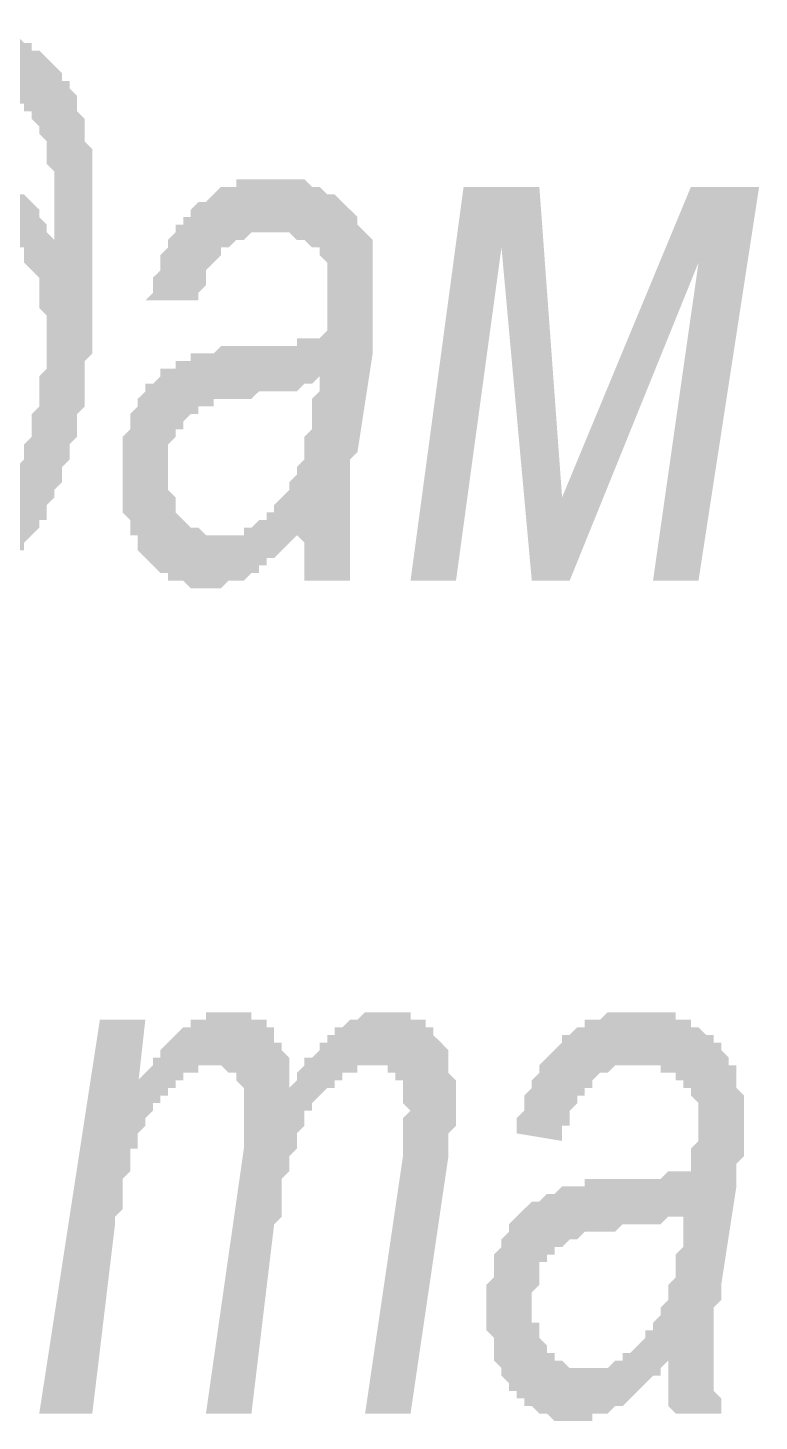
# Model space of a CAD drawing. Header units: millimetres. Extents: x 1372 to 666090, y 1285 to 31551.
# Drawn here: x 575433 to 575836, y 8653 to 9420 of the extents above; entities that cross this region are included whole.
import ezdxf

# ---------------------------------------------------------------- set-up
doc = ezdxf.new("R2010")
doc.units = ezdxf.units.MM
doc.layers.add('PDF _75-АЗ Штамп', color=7, linetype='Continuous')

msp = doc.modelspace()

# ---------------------------------------------------------------- hatches: boundary and pattern name
at = {"layer": 'PDF _75-АЗ Штамп', "transparency": 33554559}
h = msp.add_hatch(color=256, dxfattribs=at)
h.paths.add_polyline_path([(575376.83, 9387.05), (575381, 9420.41), (575397.68, 9420.41), (575401.85, 9420.41), (575406.02, 9420.41), (575410.19, 9420.41), (575414.36, 9420.41), (575414.36, 9416.24), (575418.53, 9416.24), (575422.7, 9416.24), (575422.7, 9416.24), (575426.88, 9416.24), (575431.05, 9412.07), (575431.05, 9412.07), (575435.22, 9412.07), (575435.22, 9407.9), (575439.39, 9407.9), (575443.56, 9403.73), (575443.56, 9403.73), (575447.73, 9399.56), (575447.73, 9399.56), (575451.9, 9395.39), (575451.9, 9395.39), (575451.9, 9391.22), (575456.07, 9391.22), (575456.07, 9387.05), (575456.07, 9387.05), (575460.24, 9382.88), (575460.24, 9378.71), (575460.24, 9374.53), (575460.24, 9374.53), (575464.41, 9370.36), (575464.41, 9366.19), (575464.41, 9362.02), (575464.41, 9357.85), (575468.58, 9353.68), (575468.58, 9349.51), (575468.58, 9345.34), (575468.58, 9341.17), (575468.58, 9337), (575468.58, 9332.83), (575468.58, 9328.66), (575468.58, 9324.49), (575468.58, 9320.32), (575468.58, 9316.15), (575468.58, 9307.8), (575468.58, 9307.8), (575468.58, 9303.63), (575468.58, 9299.46), (575468.58, 9295.29), (575468.58, 9291.12), (575468.58, 9286.95), (575468.58, 9278.61), (575468.58, 9274.44), (575468.58, 9270.27), (575468.58, 9266.1), (575468.58, 9261.93), (575468.58, 9257.76), (575468.58, 9253.59), (575468.58, 9249.42), (575468.58, 9245.24), (575468.58, 9241.07), (575464.41, 9236.9), (575464.41, 9232.73), (575464.41, 9228.56), (575464.41, 9224.39), (575464.41, 9220.22), (575464.41, 9216.05), (575464.41, 9211.88), (575460.24, 9207.71), (575460.24, 9203.54), (575460.24, 9203.54), (575460.24, 9199.37), (575460.24, 9195.2), (575456.07, 9191.03), (575456.07, 9186.86), (575456.07, 9186.86), (575456.07, 9182.68), (575451.9, 9178.51), (575451.9, 9174.34), (575451.9, 9174.34), (575451.9, 9170.17), (575447.73, 9166), (575447.73, 9166), (575447.73, 9161.83), (575443.56, 9157.66), (575443.56, 9153.49), (575443.56, 9149.32), (575439.39, 9149.32), (575439.39, 9145.15), (575435.22, 9140.98), (575435.22, 9140.98), (575431.05, 9136.81), (575431.05, 9132.64), (575426.88, 9132.64), (575426.88, 9128.47), (575422.7, 9128.47), (575422.7, 9124.3), (575418.53, 9124.3), (575418.53, 9120.13), (575414.36, 9120.13), (575410.19, 9120.13), (575410.19, 9115.95), (575406.02, 9115.95), (575406.02, 9115.95), (575401.85, 9115.95), (575397.68, 9115.95), (575397.68, 9111.78), (575393.51, 9111.78), (575389.34, 9111.78), (575389.34, 9111.78), (575385.17, 9111.78), (575385.17, 9111.78), (575381, 9111.78), (575376.83, 9111.78), (575372.66, 9115.95), (575372.66, 9115.95), (575368.49, 9115.95), (575364.32, 9115.95), (575364.32, 9115.95), (575360.15, 9120.13), (575360.15, 9120.13), (575355.97, 9124.3), (575351.8, 9124.3), (575351.8, 9124.3), (575347.63, 9128.47), (575347.63, 9132.64), (575343.46, 9132.64), (575343.46, 9136.81), (575339.29, 9136.81), (575339.29, 9140.98), (575339.29, 9145.15), (575335.12, 9145.15), (575335.12, 9149.32), (575335.12, 9153.49), (575330.95, 9157.66), (575330.95, 9157.66), (575330.95, 9161.83), (575330.95, 9166), (575326.78, 9170.17), (575326.78, 9174.34), (575326.78, 9178.51), (575326.78, 9182.68), (575326.78, 9186.86), (575326.78, 9191.03), (575326.78, 9195.2), (575326.78, 9199.37), (575326.78, 9203.54), (575326.78, 9207.71), (575326.78, 9211.88), (575326.78, 9216.05), (575326.78, 9220.22), (575326.78, 9224.39), (575326.78, 9228.56), (575326.78, 9232.73), (575326.78, 9236.9), (575326.78, 9241.07), (575330.95, 9245.24), (575330.95, 9249.42), (575330.95, 9253.59), (575330.95, 9253.59), (575330.95, 9257.76), (575335.12, 9261.93), (575335.12, 9266.1), (575335.12, 9270.27), (575339.29, 9274.44), (575339.29, 9278.61), (575339.29, 9278.61), (575343.46, 9282.78), (575343.46, 9286.95), (575343.46, 9291.12), (575347.63, 9291.12), (575347.63, 9295.29), (575347.63, 9299.46), (575351.8, 9303.63), (575351.8, 9303.63), (575355.97, 9307.8), (575355.97, 9311.97), (575360.15, 9311.97), (575364.32, 9316.15), (575364.32, 9320.32), (575368.49, 9320.32), (575368.49, 9324.49), (575372.66, 9324.49), (575372.66, 9328.66), (575376.83, 9328.66), (575381, 9328.66), (575381, 9332.83), (575385.17, 9332.83), (575385.17, 9332.83), (575389.34, 9332.83), (575393.51, 9337), (575393.51, 9337), (575397.68, 9337), (575401.85, 9337), (575401.85, 9337), (575406.02, 9337), (575406.02, 9337), (575410.19, 9337), (575414.36, 9337), (575414.36, 9337), (575418.53, 9337), (575422.7, 9332.83), (575422.7, 9332.83), (575426.88, 9332.83), (575426.88, 9328.66), (575431.05, 9328.66), (575431.05, 9328.66), (575435.22, 9324.49), (575435.22, 9324.49), (575439.39, 9320.32), (575439.39, 9320.32), (575439.39, 9316.15), (575443.56, 9311.97), (575443.56, 9307.8), (575447.73, 9303.63), (575447.73, 9299.46), (575447.73, 9299.46), (575447.73, 9307.8), (575447.73, 9311.97), (575447.73, 9316.15), (575447.73, 9320.32), (575447.73, 9324.49), (575447.73, 9328.66), (575447.73, 9332.83), (575447.73, 9337), (575447.73, 9337), (575447.73, 9341.17), (575447.73, 9341.17), (575443.56, 9345.34), (575443.56, 9349.51), (575443.56, 9353.68), (575443.56, 9357.85), (575439.39, 9362.02), (575439.39, 9366.19), (575439.39, 9366.19), (575435.22, 9370.36), (575435.22, 9374.53), (575431.05, 9374.53), (575431.05, 9378.71), (575426.88, 9378.71), (575422.7, 9382.88), (575422.7, 9382.88), (575422.7, 9382.88), (575418.53, 9382.88), (575414.36, 9387.05), (575414.36, 9387.05), (575410.19, 9387.05), (575410.19, 9387.05), (575406.02, 9387.05), (575401.85, 9387.05), (575397.68, 9387.05), (575397.68, 9387.05), (575393.51, 9387.05)], flags=0)
h.paths.add_polyline_path([(575351.8, 9199.37), (575351.8, 9195.2), (575351.8, 9191.03), (575351.8, 9186.86), (575351.8, 9182.68), (575351.8, 9178.51), (575355.97, 9174.34), (575355.97, 9170.17), (575355.97, 9170.17), (575355.97, 9166), (575360.15, 9161.83), (575360.15, 9157.66), (575360.15, 9157.66), (575364.32, 9153.49), (575364.32, 9153.49), (575368.49, 9149.32), (575368.49, 9149.32), (575372.66, 9145.15), (575372.66, 9145.15), (575376.83, 9145.15), (575381, 9145.15), (575381, 9140.98), (575385.17, 9140.98), (575389.34, 9140.98), (575389.34, 9140.98), (575393.51, 9140.98), (575393.51, 9145.15), (575397.68, 9145.15), (575401.85, 9145.15), (575401.85, 9145.15), (575406.02, 9149.32), (575406.02, 9149.32), (575410.19, 9149.32), (575414.36, 9153.49), (575414.36, 9157.66), (575418.53, 9157.66), (575418.53, 9161.83), (575422.7, 9166), (575422.7, 9166), (575422.7, 9170.17), (575426.88, 9174.34), (575426.88, 9178.51), (575426.88, 9178.51), (575431.05, 9182.68), (575431.05, 9186.86), (575431.05, 9191.03), (575435.22, 9195.2), (575435.22, 9199.37), (575435.22, 9203.54), (575435.22, 9207.71), (575439.39, 9211.88), (575439.39, 9211.88), (575439.39, 9216.05), (575439.39, 9220.22), (575439.39, 9224.39), (575439.39, 9228.56), (575443.56, 9232.73), (575443.56, 9236.9), (575443.56, 9241.07), (575443.56, 9245.24), (575443.56, 9249.42), (575443.56, 9253.59), (575443.56, 9257.76), (575443.56, 9261.93), (575439.39, 9266.1), (575439.39, 9270.27), (575439.39, 9274.44), (575439.39, 9278.61), (575439.39, 9282.78), (575435.22, 9286.95), (575435.22, 9286.95), (575431.05, 9291.12), (575431.05, 9291.12), (575431.05, 9295.29), (575431.05, 9299.46), (575426.88, 9299.46), (575422.7, 9303.63), (575422.7, 9303.63), (575418.53, 9303.63), (575418.53, 9307.8), (575414.36, 9307.8), (575410.19, 9307.8), (575410.19, 9307.8), (575406.02, 9307.8), (575401.85, 9307.8), (575401.85, 9307.8), (575397.68, 9307.8), (575397.68, 9307.8), (575393.51, 9307.8), (575389.34, 9303.63), (575389.34, 9303.63), (575385.17, 9303.63), (575385.17, 9299.46), (575381, 9299.46), (575381, 9295.29), (575376.83, 9291.12), (575376.83, 9291.12), (575372.66, 9286.95), (575372.66, 9282.78), (575368.49, 9282.78), (575368.49, 9278.61), (575364.32, 9274.44), (575364.32, 9270.27), (575364.32, 9266.1), (575360.15, 9266.1), (575360.15, 9261.93), (575360.15, 9257.76), (575360.15, 9253.59), (575355.97, 9249.42), (575355.97, 9245.24), (575355.97, 9241.07), (575355.97, 9236.9), (575355.97, 9232.73), (575351.8, 9228.56), (575351.8, 9224.39), (575351.8, 9220.22), (575351.8, 9216.05), (575351.8, 9211.88), (575351.8, 9207.71), (575351.8, 9203.54), (575351.8, 9199.37), (575351.8, 9199.37)], flags=0)
h = msp.add_hatch(color=256, dxfattribs=at)
h.paths.add_polyline_path([(575581.19, 9145.15), (575581.19, 9140.98), (575577.02, 9136.81), (575577.02, 9136.81), (575572.85, 9132.64), (575572.85, 9132.64), (575568.68, 9128.47), (575564.51, 9128.47), (575564.51, 9124.3), (575560.34, 9124.3), (575560.34, 9120.13), (575556.17, 9120.13), (575556.17, 9120.13), (575551.99, 9115.95), (575547.82, 9115.95), (575547.82, 9115.95), (575543.65, 9115.95), (575539.48, 9111.78), (575539.48, 9111.78), (575535.31, 9111.78), (575531.14, 9111.78), (575531.14, 9111.78), (575526.97, 9111.78), (575522.8, 9111.78), (575522.8, 9111.78), (575518.63, 9115.95), (575514.46, 9115.95), (575514.46, 9115.95), (575510.29, 9115.95), (575510.29, 9120.13), (575506.12, 9120.13), (575501.95, 9124.3), (575501.95, 9124.3), (575497.78, 9128.47), (575497.78, 9128.47), (575493.61, 9132.64), (575493.61, 9136.81), (575493.61, 9140.98), (575489.44, 9140.98), (575489.44, 9145.15), (575489.44, 9149.32), (575485.26, 9153.49), (575485.26, 9157.66), (575485.26, 9161.83), (575485.26, 9166), (575485.26, 9170.17), (575485.26, 9174.34), (575485.26, 9174.34), (575485.26, 9178.51), (575485.26, 9182.68), (575485.26, 9186.86), (575485.26, 9191.03), (575485.26, 9195.2), (575489.44, 9199.37), (575489.44, 9203.54), (575489.44, 9207.71), (575489.44, 9207.71), (575493.61, 9211.88), (575493.61, 9211.88), (575493.61, 9216.05), (575497.78, 9220.22), (575497.78, 9224.39), (575501.95, 9224.39), (575506.12, 9228.56), (575506.12, 9228.56), (575506.12, 9232.73), (575510.29, 9232.73), (575514.46, 9232.73), (575514.46, 9236.9), (575518.63, 9236.9), (575522.8, 9236.9), (575522.8, 9241.07), (575526.97, 9241.07), (575526.97, 9241.07), (575531.14, 9241.07), (575531.14, 9241.07), (575535.31, 9241.07), (575535.31, 9241.07), (575539.48, 9245.24), (575543.65, 9245.24), (575543.65, 9245.24), (575547.82, 9245.24), (575551.99, 9245.24), (575556.17, 9245.24), (575560.34, 9245.24), (575560.34, 9245.24), (575564.51, 9245.24), (575568.68, 9245.24), (575572.85, 9245.24), (575577.02, 9245.24), (575581.19, 9245.24), (575581.19, 9249.42), (575585.36, 9249.42), (575589.53, 9249.42), (575589.53, 9249.42), (575593.7, 9249.42), (575593.7, 9249.42), (575597.87, 9253.59), (575597.87, 9253.59), (575597.87, 9257.76), (575597.87, 9261.93), (575597.87, 9266.1), (575597.87, 9270.27), (575597.87, 9274.44), (575597.87, 9278.61), (575597.87, 9278.61), (575597.87, 9282.78), (575597.87, 9286.95), (575597.87, 9291.12), (575597.87, 9291.12), (575593.7, 9295.29), (575593.7, 9299.46), (575589.53, 9299.46), (575589.53, 9299.46), (575585.36, 9303.63), (575585.36, 9303.63), (575581.19, 9303.63), (575577.02, 9307.8), (575577.02, 9307.8), (575572.85, 9307.8), (575568.68, 9307.8), (575568.68, 9307.8), (575564.51, 9307.8), (575560.34, 9307.8), (575556.17, 9307.8), (575556.17, 9307.8), (575551.99, 9303.63), (575547.82, 9303.63), (575547.82, 9303.63), (575543.65, 9299.46), (575543.65, 9299.46), (575539.48, 9299.46), (575539.48, 9295.29), (575535.31, 9291.12), (575535.31, 9291.12), (575531.14, 9286.95), (575531.14, 9282.78), (575531.14, 9278.61), (575526.97, 9274.44), (575526.97, 9274.44), (575526.97, 9270.27), (575526.97, 9270.27), (575497.78, 9270.27), (575501.95, 9274.44), (575501.95, 9278.61), (575501.95, 9282.78), (575506.12, 9286.95), (575506.12, 9291.12), (575506.12, 9295.29), (575510.29, 9299.46), (575510.29, 9299.46), (575510.29, 9303.63), (575514.46, 9307.8), (575514.46, 9311.97), (575518.63, 9311.97), (575518.63, 9316.15), (575522.8, 9316.15), (575522.8, 9320.32), (575522.8, 9320.32), (575526.97, 9324.49), (575531.14, 9324.49), (575531.14, 9324.49), (575535.31, 9328.66), (575535.31, 9328.66), (575539.48, 9332.83), (575539.48, 9332.83), (575543.65, 9332.83), (575547.82, 9332.83), (575547.82, 9337), (575551.99, 9337), (575556.17, 9337), (575560.34, 9337), (575560.34, 9337), (575564.51, 9337), (575568.68, 9337), (575568.68, 9337), (575572.85, 9337), (575572.85, 9337), (575577.02, 9337), (575581.19, 9337), (575585.36, 9337), (575585.36, 9337), (575589.53, 9332.83), (575593.7, 9332.83), (575593.7, 9332.83), (575597.87, 9328.66), (575602.04, 9328.66), (575602.04, 9328.66), (575606.21, 9324.49), (575606.21, 9324.49), (575610.38, 9320.32), (575610.38, 9320.32), (575610.38, 9320.32), (575614.55, 9316.15), (575614.55, 9311.97), (575618.73, 9307.8), (575618.73, 9307.8), (575622.9, 9303.63), (575622.9, 9299.46), (575622.9, 9295.29), (575622.9, 9291.12), (575622.9, 9286.95), (575622.9, 9282.78), (575622.9, 9282.78), (575622.9, 9278.61), (575622.9, 9274.44), (575622.9, 9270.27), (575622.9, 9266.1), (575622.9, 9261.93), (575622.9, 9257.76), (575622.9, 9253.59), (575622.9, 9249.42), (575622.9, 9245.24), (575622.9, 9241.07), (575614.55, 9186.86), (575610.38, 9182.68), (575610.38, 9178.51), (575610.38, 9174.34), (575610.38, 9170.17), (575610.38, 9166), (575610.38, 9161.83), (575610.38, 9157.66), (575610.38, 9153.49), (575610.38, 9149.32), (575610.38, 9145.15), (575610.38, 9145.15), (575610.38, 9145.15), (575610.38, 9140.98), (575610.38, 9136.81), (575610.38, 9132.64), (575610.38, 9128.47), (575610.38, 9124.3), (575610.38, 9120.13), (575610.38, 9115.95), (575585.36, 9115.95), (575585.36, 9120.13), (575585.36, 9124.3), (575585.36, 9128.47), (575585.36, 9132.64), (575585.36, 9136.81), (575581.19, 9140.98), (575581.19, 9145.15)], flags=0)
h.paths.add_polyline_path([(575593.7, 9228.56), (575589.53, 9224.39), (575585.36, 9224.39), (575585.36, 9224.39), (575581.19, 9220.22), (575581.19, 9220.22), (575581.19, 9220.22), (575577.02, 9220.22), (575572.85, 9220.22), (575572.85, 9220.22), (575568.68, 9220.22), (575564.51, 9220.22), (575560.34, 9220.22), (575560.34, 9220.22), (575556.17, 9216.05), (575551.99, 9216.05), (575547.82, 9216.05), (575547.82, 9216.05), (575543.65, 9216.05), (575539.48, 9216.05), (575535.31, 9216.05), (575535.31, 9211.88), (575531.14, 9211.88), (575531.14, 9211.88), (575526.97, 9211.88), (575526.97, 9211.88), (575526.97, 9207.71), (575522.8, 9207.71), (575522.8, 9207.71), (575518.63, 9203.54), (575518.63, 9199.37), (575514.46, 9199.37), (575514.46, 9199.37), (575514.46, 9195.2), (575510.29, 9191.03), (575510.29, 9186.86), (575510.29, 9182.68), (575510.29, 9178.51), (575510.29, 9174.34), (575510.29, 9170.17), (575510.29, 9166), (575510.29, 9166), (575514.46, 9161.83), (575514.46, 9157.66), (575514.46, 9153.49), (575518.63, 9149.32), (575518.63, 9149.32), (575518.63, 9149.32), (575522.8, 9145.15), (575522.8, 9145.15), (575526.97, 9145.15), (575531.14, 9140.98), (575531.14, 9140.98), (575535.31, 9140.98), (575539.48, 9140.98), (575539.48, 9140.98), (575543.65, 9140.98), (575543.65, 9140.98), (575547.82, 9140.98), (575551.99, 9140.98), (575551.99, 9145.15), (575556.17, 9145.15), (575556.17, 9145.15), (575560.34, 9149.32), (575564.51, 9149.32), (575564.51, 9153.49), (575568.68, 9153.49), (575568.68, 9157.66), (575572.85, 9161.83), (575572.85, 9161.83), (575577.02, 9166), (575577.02, 9170.17), (575581.19, 9174.34), (575581.19, 9174.34), (575581.19, 9178.51), (575581.19, 9178.51), (575585.36, 9182.68), (575585.36, 9186.86), (575585.36, 9191.03), (575585.36, 9195.2), (575589.53, 9199.37), (575589.53, 9199.37), (575589.53, 9203.54), (575589.53, 9211.88), (575589.53, 9216.05), (575593.7, 9220.22), (575593.7, 9224.39), (575593.7, 9228.56)], flags=0)
for points in [[(575672.94, 9332.83), (575714.65, 9332.83), (575727.16, 9161.83), (575798.06, 9332.83), (575835.6, 9332.83), (575802.23, 9115.95), (575777.21, 9115.95), (575802.23, 9291.12), (575731.33, 9115.95), (575710.48, 9115.95), (575693.8, 9299.46), (575668.77, 9115.95), (575643.75, 9115.95)], [(575439.39, 8657.18), (575472.75, 8874.06), (575497.78, 8874.06), (575493.61, 8836.52), (575493.61, 8840.69), (575497.78, 8844.86), (575501.95, 8849.03), (575501.95, 8853.2), (575506.12, 8853.2), (575506.12, 8857.37), (575510.29, 8861.55), (575510.29, 8861.55), (575514.46, 8865.72), (575514.46, 8865.72), (575518.63, 8869.89), (575518.63, 8869.89), (575522.8, 8869.89), (575522.8, 8874.06), (575526.97, 8874.06), (575531.14, 8874.06), (575531.14, 8878.23), (575535.31, 8878.23), (575539.48, 8878.23), (575539.48, 8878.23), (575543.65, 8878.23), (575547.82, 8878.23), (575547.82, 8878.23), (575551.99, 8878.23), (575556.17, 8878.23), (575556.17, 8874.06), (575560.34, 8874.06), (575564.51, 8874.06), (575564.51, 8869.89), (575568.68, 8869.89), (575568.68, 8865.72), (575568.68, 8861.55), (575572.85, 8861.55), (575572.85, 8857.37), (575577.02, 8853.2), (575577.02, 8849.03), (575577.02, 8844.86), (575577.02, 8840.69), (575577.02, 8836.52), (575581.19, 8840.69), (575581.19, 8844.86), (575585.36, 8849.03), (575585.36, 8853.2), (575589.53, 8853.2), (575593.7, 8857.37), (575593.7, 8861.55), (575597.87, 8861.55), (575597.87, 8865.72), (575602.04, 8865.72), (575602.04, 8869.89), (575602.04, 8869.89), (575606.21, 8869.89), (575610.38, 8874.06), (575610.38, 8874.06), (575614.55, 8874.06), (575618.73, 8878.23), (575618.73, 8878.23), (575622.9, 8878.23), (575627.07, 8878.23), (575627.07, 8878.23), (575631.24, 8878.23), (575635.41, 8878.23), (575635.41, 8878.23), (575639.58, 8878.23), (575643.75, 8878.23), (575643.75, 8874.06), (575647.92, 8874.06), (575652.09, 8874.06), (575652.09, 8869.89), (575656.26, 8869.89), (575656.26, 8865.72), (575656.26, 8865.72), (575660.43, 8861.55), (575660.43, 8861.55), (575664.6, 8857.37), (575664.6, 8853.2), (575664.6, 8849.03), (575664.6, 8844.86), (575668.77, 8840.69), (575668.77, 8836.52), (575668.77, 8832.35), (575668.77, 8828.18), (575668.77, 8828.18), (575668.77, 8824.01), (575668.77, 8819.84), (575668.77, 8815.67), (575664.6, 8811.5), (575664.6, 8807.33), (575664.6, 8803.16), (575664.6, 8798.99), (575664.6, 8798.99), (575643.75, 8657.18), (575618.73, 8657.18), (575639.58, 8798.99), (575639.58, 8807.33), (575639.58, 8811.5), (575639.58, 8815.67), (575639.58, 8819.84), (575643.75, 8824.01), (575643.75, 8824.01), (575643.75, 8824.01), (575639.58, 8828.18), (575639.58, 8832.35), (575639.58, 8836.52), (575639.58, 8840.69), (575635.41, 8840.69), (575635.41, 8844.86), (575631.24, 8844.86), (575631.24, 8849.03), (575627.07, 8849.03), (575622.9, 8849.03), (575622.9, 8849.03), (575622.9, 8849.03), (575618.73, 8849.03), (575614.55, 8849.03), (575614.55, 8844.86), (575610.38, 8844.86), (575606.21, 8844.86), (575606.21, 8840.69), (575602.04, 8840.69), (575602.04, 8836.52), (575597.87, 8836.52), (575593.7, 8832.35), (575593.7, 8832.35), (575589.53, 8828.18), (575589.53, 8824.01), (575585.36, 8824.01), (575585.36, 8819.84), (575585.36, 8815.67), (575581.19, 8811.5), (575581.19, 8811.5), (575581.19, 8811.5), (575581.19, 8807.33), (575581.19, 8803.16), (575577.02, 8798.99), (575577.02, 8798.99), (575577.02, 8794.82), (575577.02, 8790.64), (575572.85, 8786.47), (575572.85, 8782.3), (575572.85, 8778.13), (575572.85, 8769.79), (575572.85, 8765.62), (575568.68, 8761.45), (575556.17, 8657.18), (575531.14, 8657.18), (575551.99, 8803.16), (575551.99, 8807.33), (575551.99, 8815.67), (575551.99, 8819.84), (575551.99, 8819.84), (575551.99, 8824.01), (575551.99, 8824.01), (575551.99, 8828.18), (575551.99, 8832.35), (575551.99, 8836.52), (575547.82, 8840.69), (575547.82, 8840.69), (575547.82, 8844.86), (575543.65, 8844.86), (575539.48, 8849.03), (575539.48, 8849.03), (575535.31, 8849.03), (575535.31, 8849.03), (575531.14, 8849.03), (575526.97, 8849.03), (575526.97, 8844.86), (575522.8, 8844.86), (575518.63, 8844.86), (575518.63, 8840.69), (575514.46, 8840.69), (575514.46, 8836.52), (575510.29, 8836.52), (575510.29, 8832.35), (575506.12, 8832.35), (575506.12, 8828.18), (575501.95, 8828.18), (575501.95, 8824.01), (575497.78, 8819.84), (575497.78, 8815.67), (575493.61, 8811.5), (575493.61, 8811.5), (575493.61, 8807.33), (575493.61, 8803.16), (575489.44, 8803.16), (575489.44, 8798.99), (575489.44, 8794.82), (575489.44, 8790.64), (575485.26, 8786.47), (575485.26, 8782.3), (575485.26, 8778.13), (575485.26, 8773.96), (575485.26, 8769.79), (575481.09, 8765.62), (575481.09, 8761.45), (575481.09, 8761.45), (575468.58, 8657.18)]]:
    msp.add_hatch(color=256, dxfattribs=at).paths.add_polyline_path(points)
h = msp.add_hatch(color=256, dxfattribs=at)
h.paths.add_polyline_path([(575785.55, 8686.38), (575781.38, 8682.21), (575781.38, 8678.04), (575777.21, 8678.04), (575773.04, 8673.87), (575773.04, 8673.87), (575768.87, 8669.7), (575768.87, 8669.7), (575764.7, 8665.53), (575764.7, 8665.53), (575760.53, 8661.35), (575760.53, 8661.35), (575756.36, 8661.35), (575752.19, 8657.18), (575752.19, 8657.18), (575748.01, 8657.18), (575743.84, 8657.18), (575743.84, 8653.01), (575739.67, 8653.01), (575735.5, 8653.01), (575735.5, 8653.01), (575731.33, 8653.01), (575731.33, 8653.01), (575727.16, 8653.01), (575722.99, 8653.01), (575718.82, 8657.18), (575718.82, 8657.18), (575714.65, 8657.18), (575714.65, 8657.18), (575710.48, 8661.35), (575706.31, 8661.35), (575706.31, 8665.53), (575702.14, 8665.53), (575702.14, 8669.7), (575697.97, 8669.7), (575697.97, 8673.87), (575693.8, 8678.04), (575693.8, 8682.21), (575693.8, 8682.21), (575689.63, 8686.38), (575689.63, 8690.55), (575689.63, 8694.72), (575689.63, 8698.89), (575685.46, 8703.06), (575685.46, 8707.23), (575685.46, 8711.4), (575685.46, 8715.57), (575685.46, 8715.57), (575685.46, 8719.74), (575685.46, 8723.91), (575685.46, 8728.08), (575689.63, 8732.26), (575689.63, 8736.43), (575689.63, 8740.6), (575689.63, 8744.77), (575693.8, 8748.94), (575693.8, 8748.94), (575693.8, 8753.11), (575693.8, 8753.11), (575697.97, 8757.28), (575697.97, 8761.45), (575702.14, 8765.62), (575702.14, 8765.62), (575706.31, 8769.79), (575706.31, 8769.79), (575710.48, 8773.96), (575710.48, 8773.96), (575714.65, 8773.96), (575718.82, 8778.13), (575718.82, 8778.13), (575722.99, 8778.13), (575727.16, 8782.3), (575727.16, 8782.3), (575731.33, 8782.3), (575731.33, 8782.3), (575735.5, 8782.3), (575735.5, 8782.3), (575739.67, 8782.3), (575739.67, 8786.47), (575743.84, 8786.47), (575748.01, 8786.47), (575752.19, 8786.47), (575752.19, 8786.47), (575756.36, 8786.47), (575760.53, 8786.47), (575764.7, 8786.47), (575768.87, 8786.47), (575773.04, 8786.47), (575773.04, 8786.47), (575777.21, 8786.47), (575781.38, 8786.47), (575785.55, 8790.64), (575785.55, 8790.64), (575789.72, 8790.64), (575789.72, 8790.64), (575793.89, 8790.64), (575798.06, 8790.64), (575798.06, 8794.82), (575798.06, 8794.82), (575798.06, 8798.99), (575798.06, 8803.16), (575802.23, 8807.33), (575802.23, 8811.5), (575802.23, 8815.67), (575802.23, 8819.84), (575802.23, 8819.84), (575802.23, 8824.01), (575802.23, 8828.18), (575798.06, 8832.35), (575798.06, 8832.35), (575798.06, 8836.52), (575793.89, 8836.52), (575793.89, 8840.69), (575789.72, 8840.69), (575789.72, 8844.86), (575785.55, 8844.86), (575781.38, 8844.86), (575781.38, 8849.03), (575777.21, 8849.03), (575773.04, 8849.03), (575768.87, 8849.03), (575768.87, 8849.03), (575764.7, 8849.03), (575760.53, 8849.03), (575760.53, 8849.03), (575756.36, 8849.03), (575752.19, 8844.86), (575752.19, 8844.86), (575748.01, 8844.86), (575743.84, 8840.69), (575743.84, 8840.69), (575743.84, 8836.52), (575739.67, 8836.52), (575739.67, 8832.35), (575735.5, 8832.35), (575735.5, 8828.18), (575731.33, 8824.01), (575731.33, 8819.84), (575731.33, 8815.67), (575727.16, 8815.67), (575727.16, 8811.5), (575727.16, 8807.33), (575702.14, 8811.5), (575702.14, 8815.67), (575702.14, 8819.84), (575706.31, 8824.01), (575706.31, 8828.18), (575706.31, 8832.35), (575710.48, 8836.52), (575710.48, 8840.69), (575710.48, 8840.69), (575714.65, 8844.86), (575714.65, 8849.03), (575718.82, 8853.2), (575718.82, 8853.2), (575722.99, 8857.37), (575722.99, 8857.37), (575727.16, 8861.55), (575727.16, 8861.55), (575727.16, 8865.72), (575731.33, 8865.72), (575731.33, 8865.72), (575735.5, 8869.89), (575739.67, 8869.89), (575739.67, 8874.06), (575743.84, 8874.06), (575743.84, 8874.06), (575748.01, 8874.06), (575752.19, 8878.23), (575756.36, 8878.23), (575756.36, 8878.23), (575760.53, 8878.23), (575764.7, 8878.23), (575764.7, 8878.23), (575768.87, 8878.23), (575768.87, 8878.23), (575773.04, 8878.23), (575777.21, 8878.23), (575781.38, 8878.23), (575781.38, 8878.23), (575785.55, 8878.23), (575789.72, 8878.23), (575789.72, 8874.06), (575793.89, 8874.06), (575798.06, 8874.06), (575798.06, 8869.89), (575802.23, 8869.89), (575802.23, 8869.89), (575806.4, 8865.72), (575810.57, 8865.72), (575810.57, 8861.55), (575814.75, 8861.55), (575814.75, 8861.55), (575814.75, 8857.37), (575818.92, 8853.2), (575818.92, 8849.03), (575823.09, 8849.03), (575823.09, 8844.86), (575823.09, 8840.69), (575823.09, 8836.52), (575827.26, 8832.35), (575827.26, 8828.18), (575827.26, 8824.01), (575827.26, 8824.01), (575827.26, 8819.84), (575827.26, 8815.67), (575827.26, 8811.5), (575827.26, 8807.33), (575827.26, 8803.16), (575827.26, 8798.99), (575823.09, 8794.82), (575823.09, 8790.64), (575823.09, 8786.47), (575823.09, 8782.3), (575814.75, 8728.08), (575814.75, 8723.91), (575814.75, 8719.74), (575810.57, 8715.57), (575810.57, 8711.4), (575810.57, 8707.23), (575810.57, 8703.06), (575810.57, 8698.89), (575810.57, 8694.72), (575810.57, 8690.55), (575810.57, 8686.38), (575810.57, 8686.38), (575810.57, 8686.38), (575810.57, 8682.21), (575810.57, 8678.04), (575810.57, 8673.87), (575810.57, 8669.7), (575814.75, 8665.53), (575814.75, 8661.35), (575814.75, 8657.18), (575789.72, 8657.18), (575785.55, 8661.35), (575785.55, 8665.53), (575785.55, 8669.7), (575785.55, 8673.87), (575785.55, 8678.04), (575785.55, 8682.21), (575785.55, 8686.38)], flags=0)
h.paths.add_polyline_path([(575793.89, 8765.62), (575789.72, 8765.62), (575789.72, 8765.62), (575785.55, 8765.62), (575781.38, 8761.45), (575781.38, 8761.45), (575781.38, 8761.45), (575777.21, 8761.45), (575777.21, 8761.45), (575773.04, 8761.45), (575768.87, 8761.45), (575764.7, 8761.45), (575764.7, 8761.45), (575760.53, 8761.45), (575756.36, 8757.28), (575756.36, 8757.28), (575752.19, 8757.28), (575748.01, 8757.28), (575743.84, 8757.28), (575739.67, 8757.28), (575739.67, 8757.28), (575735.5, 8753.11), (575735.5, 8753.11), (575731.33, 8753.11), (575731.33, 8753.11), (575731.33, 8753.11), (575727.16, 8748.94), (575722.99, 8748.94), (575722.99, 8744.77), (575718.82, 8744.77), (575718.82, 8740.6), (575714.65, 8740.6), (575714.65, 8736.43), (575714.65, 8736.43), (575714.65, 8732.26), (575714.65, 8728.08), (575710.48, 8723.91), (575710.48, 8719.74), (575710.48, 8715.57), (575710.48, 8711.4), (575710.48, 8707.23), (575714.65, 8707.23), (575714.65, 8703.06), (575714.65, 8698.89), (575718.82, 8694.72), (575718.82, 8690.55), (575718.82, 8690.55), (575722.99, 8690.55), (575722.99, 8686.38), (575727.16, 8686.38), (575727.16, 8686.38), (575731.33, 8682.21), (575735.5, 8682.21), (575735.5, 8682.21), (575739.67, 8682.21), (575739.67, 8682.21), (575743.84, 8682.21), (575748.01, 8682.21), (575748.01, 8682.21), (575752.19, 8682.21), (575756.36, 8686.38), (575756.36, 8686.38), (575760.53, 8686.38), (575760.53, 8690.55), (575764.7, 8690.55), (575768.87, 8694.72), (575768.87, 8694.72), (575773.04, 8698.89), (575773.04, 8703.06), (575777.21, 8703.06), (575777.21, 8707.23), (575781.38, 8711.4), (575781.38, 8715.57), (575781.38, 8715.57), (575785.55, 8719.74), (575785.55, 8719.74), (575785.55, 8723.91), (575785.55, 8728.08), (575789.72, 8732.26), (575789.72, 8736.43), (575789.72, 8740.6), (575789.72, 8740.6), (575789.72, 8744.77), (575793.89, 8748.94), (575793.89, 8757.28), (575793.89, 8761.45), (575793.89, 8765.62), (575793.89, 8765.62)], flags=0)

doc.saveas('drawing.dxf')
